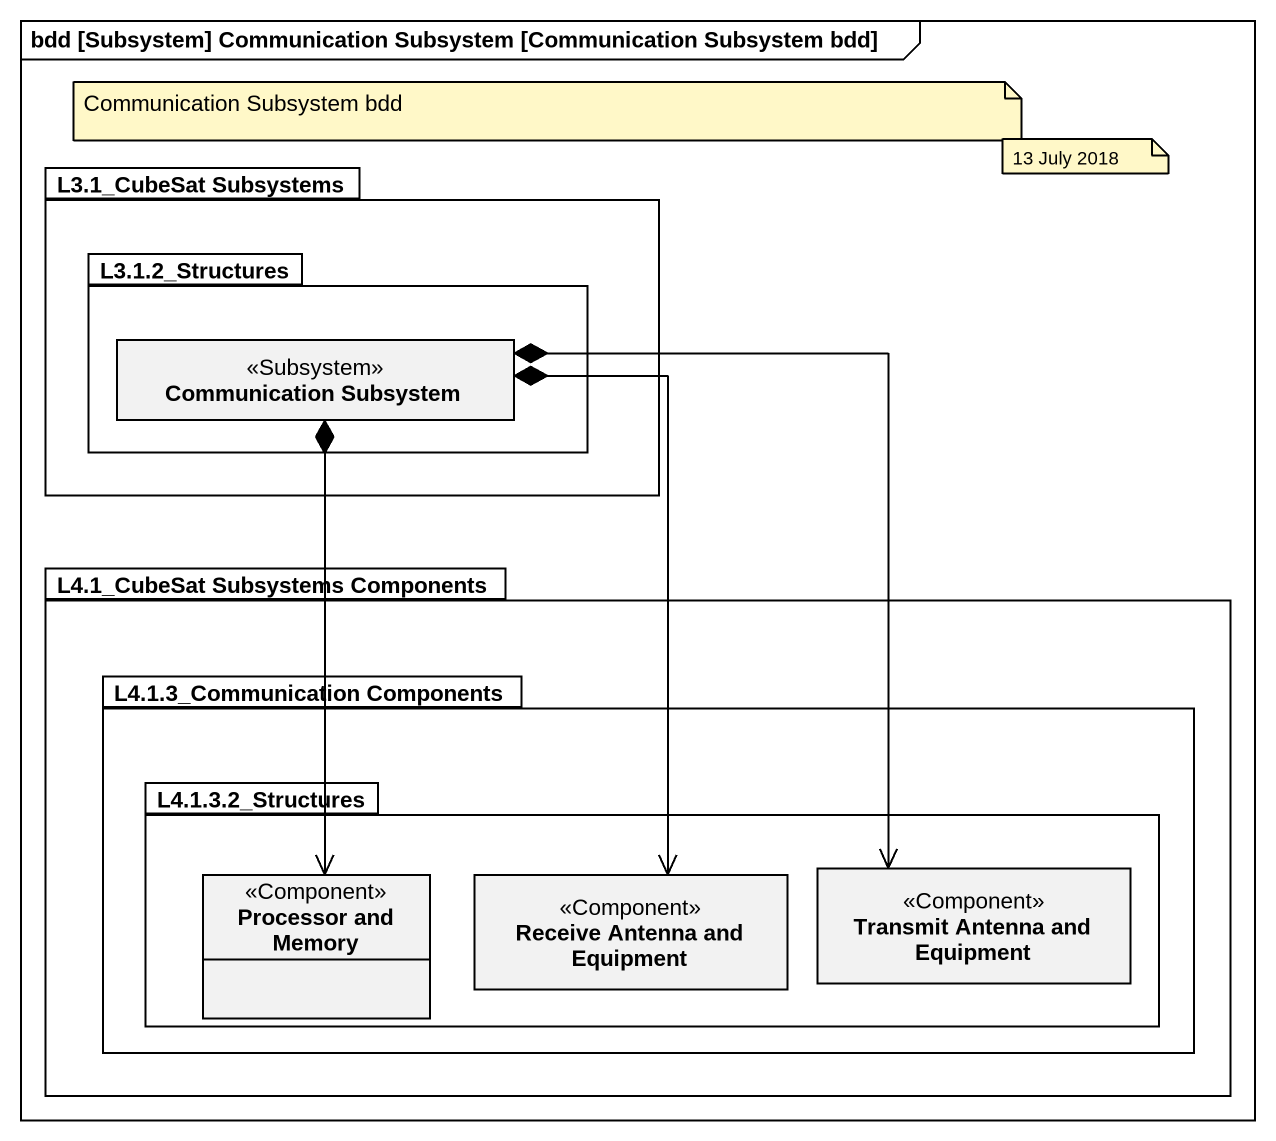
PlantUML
@startuml
mainframe bdd [Subsystem] Communication Subsystem [Communication Subsystem bdd]
hide circle
hide empty members
package "L3.1_CubeSat Subsystems" as L3_1_CubeSat_Subsystems {
  package "L3.1.2_Structures" as L3_1_2_Structures {
    class "Communication Subsystem" as Communication_Subsystem <<Subsystem>>
  }
}
package "L4.1_CubeSat Subsystems Components" as L4_1_CubeSat_Subsystems {
  package "L4.1.3_Communication Components" as L4_1_3_Communication {
    package "L4.1.3.2_Structures" as L4_1_3_2_Structures {
      class "Processor and Memory" as Processor_and_Memory <<Component>>
      class "Receive Antenna and Equipment" as Receive_Antenna_and <<Component>>
      class "Transmit Antenna and Equipment" as Transmit_Antenna_and <<Component>>
    }
  }
}
Communication_Subsystem *--> Processor_and_Memory
Communication_Subsystem *--> Receive_Antenna_and
Communication_Subsystem *--> Transmit_Antenna_and
note as N1
  Communication Subsystem bdd
end note
note as N2
  13 July 2018
end note
@enduml
